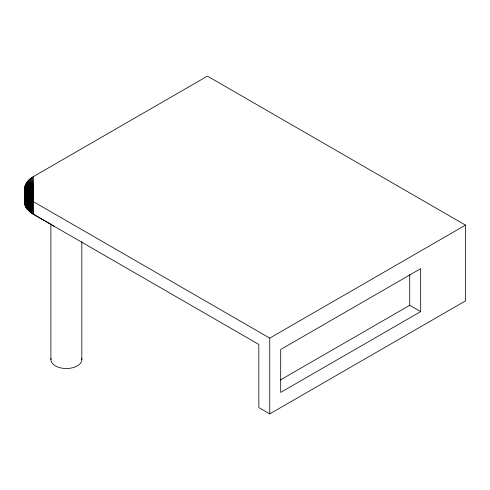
<?xml version="1.0" encoding="UTF-8"?>
<svg xmlns="http://www.w3.org/2000/svg" width="490" height="490" viewBox="0 0 490 490"><rect width="100%" height="100%" fill="white"/><g stroke="black" fill="none" stroke-linecap="round" stroke-linejoin="round"><path stroke-width="0.73" d="M24.5 201.751L24.531 188.301C24.996 183.027 29.198 178.997 33.559 176.498L207.429 76.115L465.5 225.112L465.5 300.872L269.757 413.885L258.824 407.57L258.824 344.433L33.559 214.381C28.745 211.68 24.077 206.854 24.531 200.931L24.635 187.48L33.559 201.751L269.757 338.125L465.5 225.112M24.739 191.143L24.531 200.931M25.682 184.24L25.639 185.728L25.682 184.24L33.559 201.751C28.745 199.05 24.077 194.23 24.531 188.301L33.559 201.751L32.573 177.098M280.323 380.007L409.732 305.295L420.665 311.609L420.665 268.673L280.697 349.486L280.697 392.416L420.665 311.609M31.636 177.717L33.559 201.751L29.915 199.216L30.748 212.513L30.748 199.889L31.636 213.162L54.317 226.362M29.915 179.034L33.559 201.751L28.408 197.813L29.131 211.153L29.131 198.524L33.559 201.751L30.748 178.366M28.408 180.436L33.559 201.751L27.134 196.337L27.74 209.714L27.74 197.084L33.559 201.751L29.131 179.726M27.134 181.913L33.559 201.751L26.105 194.8L26.589 208.201L26.589 195.577L33.559 201.751L27.74 181.165M26.105 183.45L33.559 201.751L25.321 193.213L25.682 206.639L25.682 194.016L33.559 201.751L26.589 182.678M27.134 196.337L27.134 208.967L25.027 205.034L25.027 192.405L33.559 201.751L25.321 185.036M26.589 195.577L27.134 208.967L24.794 204.22L24.794 191.59L33.559 201.751L25.027 185.845M24.794 186.659L33.559 201.751L24.635 190.775L24.794 204.22M25.027 192.405L25.321 205.843L27.134 208.967L26.613 207.686M25.315 204.495L24.531 202.578L24.5 189.128L33.559 201.751L24.531 189.949L24.635 203.399L25.26 204.789M26.509 207.576L27.134 208.967M29.131 198.524L29.915 211.845L29.915 199.216M27.74 197.084L28.408 210.443L28.408 197.813M25.682 194.016L26.105 207.429L26.105 194.8M24.794 191.59L25.027 205.034M409.732 274.412L409.732 305.295M269.757 338.125L269.757 413.885M81.83 241.735L81.83 359.593M50.899 224.138L50.899 359.593M33.559 176.498L33.559 214.381L32.573 201.157L32.573 213.781L31.636 200.532L31.636 213.162M25.321 193.213L25.321 205.843M24.635 187.48L24.635 203.399M24.531 188.301L24.531 202.578M81.695 358.423A15.466 8.93 0 0 1 66.364 368.517A15.466 8.93 0 0 1 51.033 358.423"/></g></svg>
